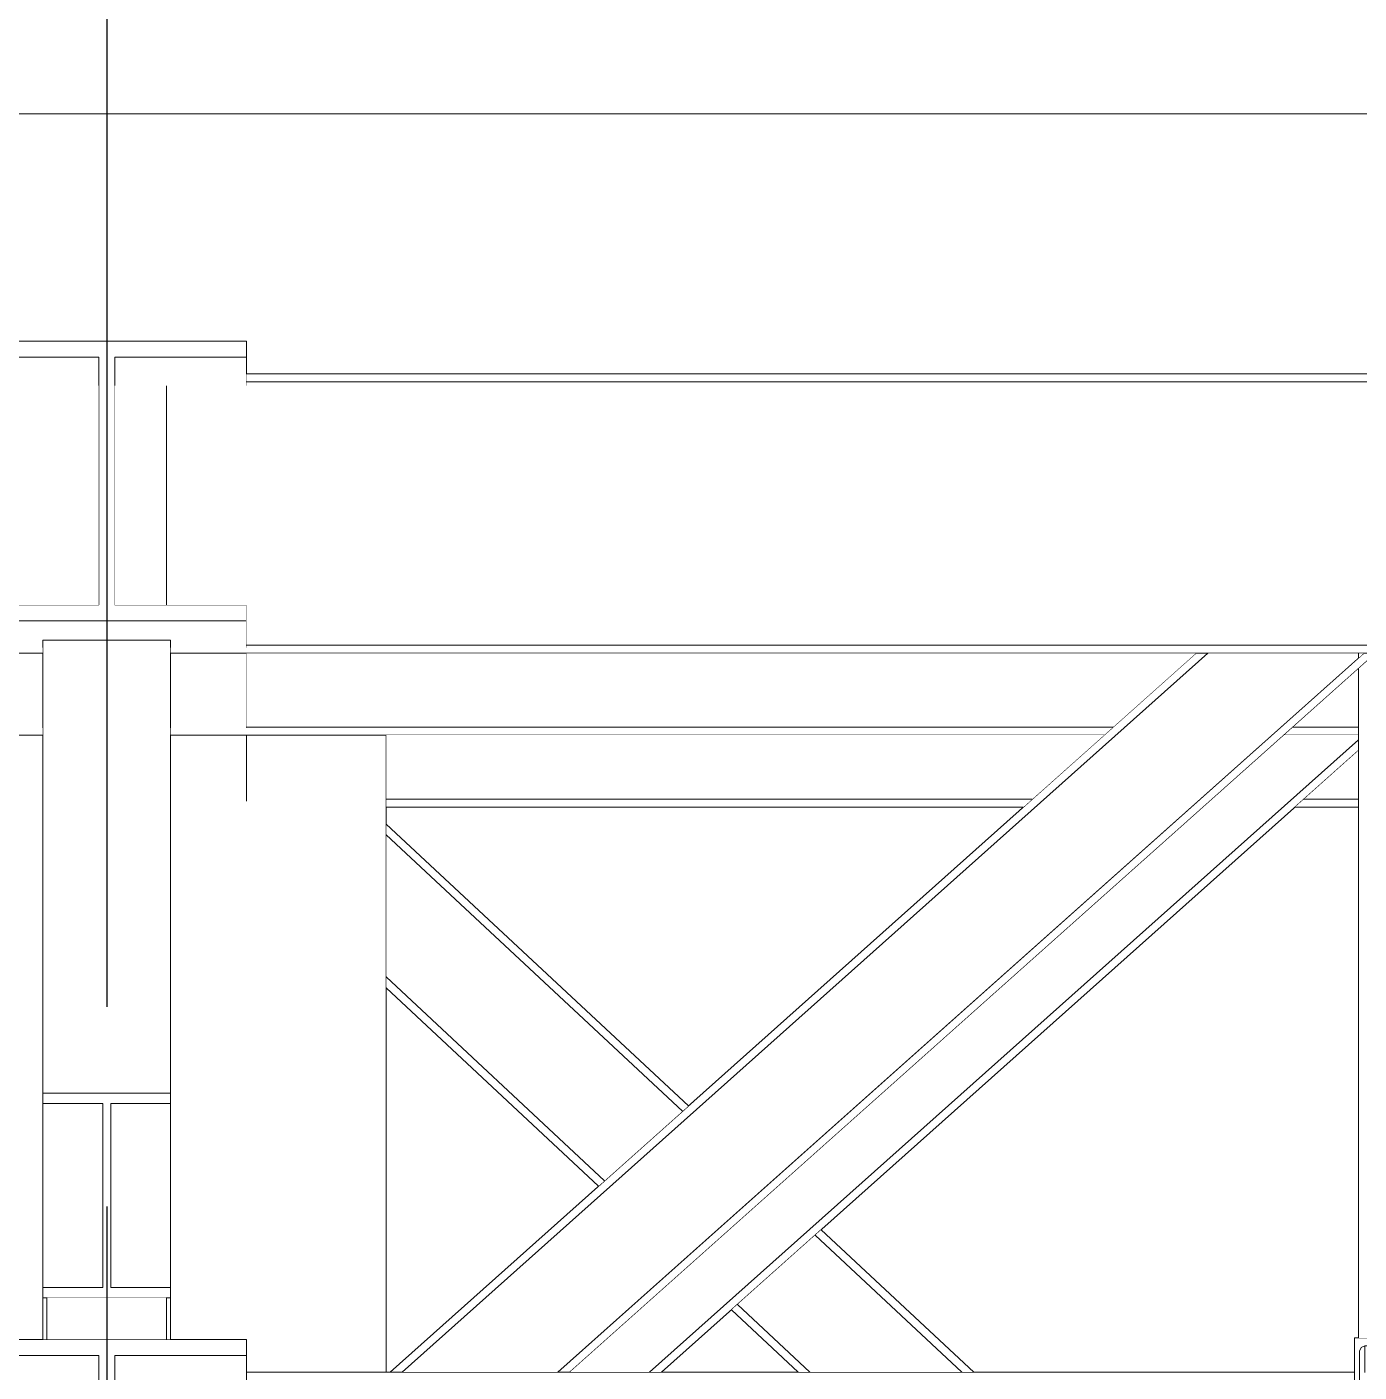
# Model space of a CAD drawing. Extents: x -3080 to 28500, y -1326 to 31609.
# Drawn here: x 20990 to 21156.8, y 28435.1 to 28603.5 of the extents above; entities that cross this region are included whole.
import ezdxf
from ezdxf.xclip import XClip

# ---------------------------------------------------------------- set-up
doc = ezdxf.new("R2010")
doc.units = 0
doc.header["$LTSCALE"] = 100
doc.header["$XCLIPFRAME"] = 2
doc.linetypes.add('188K-SM-07-F10-MECH-CR PIPE-Y2257103$0$X-S-FAB_SL ALL$0$COL-CEN-LIN', pattern=[3.25, 2.5, -0.25, 0.25, -0.25])
doc.linetypes.add('188K-SM-07-F10-MECH-CR PIPE-Y2257103$0$X-S-FAB_SL ALL$0$Wipeout_Contour', pattern=[1, 0, -1])
for name, color, linetype in [('0-xref', 8, 'Continuous'), ('188K-SM-07-F10-MECH-CR PIPE-Y2257103$0$X-S-FAB_SL ALL$0$A-ROOF', 7, 'Continuous'), ('188K-SM-07-F10-MECH-CR PIPE-Y2257103$0$X-S-FAB_SL ALL$0$ASP_1', 1, 'Continuous'), ('188K-SM-07-F10-MECH-CR PIPE-Y2257103$0$X-S-FAB_SL ALL$0$CCL', 15, '188K-SM-07-F10-MECH-CR PIPE-Y2257103$0$X-S-FAB_SL ALL$0$COL-CEN-LIN'), ('188K-SM-07-F10-MECH-CR PIPE-Y2257103$0$X-S-FAB_SL ALL$0$Hattch', 7, 'Continuous'), ('188K-SM-07-F10-MECH-CR PIPE-Y2257103$0$X-S-FAB_SL ALL$0$S-COL', 7, 'Continuous'), ('188K-SM-07-F10-MECH-CR PIPE-Y2257103$0$X-S-FAB_SL ALL$0$S-TRUSS', 7, 'Continuous')]:
    doc.layers.add(name, color=color, linetype=linetype)

# ---------------------------------------------------------------- blocks, each defined once
blk = doc.blocks.new('188K-SM-07-F10-MECH-CR PIPE-Y2257103$0$X-S-FAB_SL ALL$0$剖面元素_223_3', base_point=(23061.26, -8263.06))
at = {"color": 254, "linetype": '188K-SM-07-F10-MECH-CR PIPE-Y2257103$0$X-S-FAB_SL ALL$0$Wipeout_Contour', "lineweight": 0, "ltscale": 400186.603048}
blk.add_wipeout([(44026.26, -6079.02), (44026.26, -6145.83), (44040.79, -6158.78), (44043.76, -6158.78), (44043.76, -6154.69), (44053.26, -6154.69), (44053.26, -6087.3), (44043.76, -6087.3), (44043.76, -6079.02)], dxfattribs=at).dxf.layer = '188K-SM-07-F10-MECH-CR PIPE-Y2257103$0$X-S-FAB_SL ALL$0$Hattch'
at = {"color": 254, "linetype": '188K-SM-07-F10-MECH-CR PIPE-Y2257103$0$X-S-FAB_SL ALL$0$Wipeout_Contour', "lineweight": 0, "ltscale": 356029.26043}
blk.add_wipeout([(44069.26, -6087.3), (44069.26, -6154.69), (44078.76, -6154.69), (44078.76, -6158.78), (44096.26, -6158.78), (44096.26, -6079.02), (44078.76, -6079.02), (44078.76, -6087.3)], dxfattribs=at).dxf.layer = '188K-SM-07-F10-MECH-CR PIPE-Y2257103$0$X-S-FAB_SL ALL$0$Hattch'
at = {"layer": '188K-SM-07-F10-MECH-CR PIPE-Y2257103$0$X-S-FAB_SL ALL$0$S-COL', "color": 8, "lineweight": 0}
blk.add_line((44096.26, -6158.78), (44096.26, -6079.02), dxfattribs=at)
blk = doc.blocks.new('188K-SM-07-F10-MECH-CR PIPE-Y2257103$0$X-S-FAB_SL ALL$0$剖面元素_439_3', base_point=(23061.26, -8263.06))
at = {"color": 254, "linetype": '188K-SM-07-F10-MECH-CR PIPE-Y2257103$0$X-S-FAB_SL ALL$0$Wipeout_Contour', "lineweight": 0, "ltscale": 3803858.743980569}
blk.add_wipeout([(38233.76, -6001.22), (38233.76, -6029.83), (38595.06, -6029.83), (38595.06, -6029.64), (38607.46, -6029.64), (38607.46, -6029.83), (39003.81, -6029.83), (39003.81, -6029.71), (39038.81, -6029.71), (39038.81, -6029.83), (39435.06, -6029.83), (39435.06, -6029.64), (39447.46, -6029.64), (39447.46, -6029.83), (39843.76, -6029.83), (39843.76, -6029.71), (39878.76, -6029.71), (39878.76, -6029.83), (40275.06, -6029.83), (40275.06, -6029.64), (40287.46, -6029.64), (40287.46, -6029.83), (40683.76, -6029.83), (40683.76, -6029.71), (40718.76, -6029.71), (40718.76, -6029.83), (41115.06, -6029.83), (41115.06, -6029.64), (41127.46, -6029.64), (41127.46, -6029.83), (41523.76, -6029.83), (41523.76, -6029.71), (41558.76, -6029.71), (41558.76, -6029.83), (41955.06, -6029.83), (41955.06, -6029.64), (41967.46, -6029.64), (41967.46, -6029.83), (42363.76, -6029.83), (42363.76, -6029.71), (42398.76, -6029.71), (42398.76, -6029.83), (42795.06, -6029.83), (42795.06, -6029.64), (42807.46, -6029.64), (42807.46, -6029.83), (43203.76, -6029.83), (43203.76, -6029.71), (43238.76, -6029.71), (43238.76, -6029.83), (43635.06, -6029.83), (43635.06, -6029.64), (43647.46, -6029.64), (43647.46, -6029.83), (44043.76, -6029.83), (44043.76, -6029.71), (44078.76, -6029.71), (44078.76, -6029.83), (44475.06, -6029.83), (44475.06, -6029.64), (44487.46, -6029.64), (44487.46, -6029.83), (44883.76, -6029.83), (44883.76, -6029.71), (44918.76, -6029.71), (44918.76, -6029.83), (45315.06, -6029.83), (45315.06, -6029.64), (45327.46, -6029.64), (45327.46, -6029.83), (45723.76, -6029.83), (45723.76, -6029.71), (45758.76, -6029.71), (45758.76, -6029.83), (46155.06, -6029.83), (46155.06, -6029.64), (46167.46, -6029.64), (46167.46, -6029.83), (46563.76, -6029.83), (46563.76, -6029.71), (46598.76, -6029.71), (46598.76, -6029.83), (46995.06, -6029.83), (46995.06, -6029.64), (47007.46, -6029.64), (47007.46, -6029.83), (47376.26, -6029.83), (47376.26, -6001.22)], dxfattribs=at).dxf.layer = '188K-SM-07-F10-MECH-CR PIPE-Y2257103$0$X-S-FAB_SL ALL$0$Hattch'
at = {"layer": '188K-SM-07-F10-MECH-CR PIPE-Y2257103$0$X-S-FAB_SL ALL$0$A-ROOF', "color": 6, "lineweight": 0}
blk.add_line((47418.76, -6001.22), (38233.76, -6001.22), dxfattribs=at)
blk = doc.blocks.new('188K-SM-07-F10-MECH-CR PIPE-Y2257103$0$X-S-FAB_SL ALL$0$剖面元素_675_3', base_point=(23061.26, -8263.06))
at = {"layer": '188K-SM-07-F10-MECH-CR PIPE-Y2257103$0$X-S-FAB_SL ALL$0$S-TRUSS', "color": 3, "lineweight": 0}
for p, q in [((44078.76, -6029.71), (44043.76, -6029.71)), ((44060.26, -6062.73), (44043.76, -6062.73)), ((44078.76, -6062.73), (44062.26, -6062.73)), ((44078.76, -6154.69), (44043.76, -6154.69))]:
    blk.add_line(p, q, dxfattribs=at)
at = {"color": 254, "linetype": '188K-SM-07-F10-MECH-CR PIPE-Y2257103$0$X-S-FAB_SL ALL$0$Wipeout_Contour', "lineweight": 0, "ltscale": 177853.108104}
blk.add_wipeout([(44043.76, -6035.28), (44060.26, -6035.28), (44060.26, -6031.71), (44043.76, -6031.71)], dxfattribs=at).dxf.layer = '188K-SM-07-F10-MECH-CR PIPE-Y2257103$0$X-S-FAB_SL ALL$0$Hattch'
at = {"color": 254, "linetype": '188K-SM-07-F10-MECH-CR PIPE-Y2257103$0$X-S-FAB_SL ALL$0$Wipeout_Contour', "lineweight": 0, "ltscale": 177926.423934}
blk.add_wipeout([(44062.26, -6031.71), (44062.26, -6035.28), (44078.76, -6035.28), (44078.76, -6031.71)], dxfattribs=at).dxf.layer = '188K-SM-07-F10-MECH-CR PIPE-Y2257103$0$X-S-FAB_SL ALL$0$Hattch'
at = {"color": 254, "linetype": '188K-SM-07-F10-MECH-CR PIPE-Y2257103$0$X-S-FAB_SL ALL$0$Wipeout_Contour', "lineweight": 0, "ltscale": 177861.003399}
blk.add_wipeout([(44043.76, -6068.78), (44043.76, -6078.15), (44053.26, -6078.15), (44053.26, -6068.78)], dxfattribs=at).dxf.layer = '188K-SM-07-F10-MECH-CR PIPE-Y2257103$0$X-S-FAB_SL ALL$0$Hattch'
at = {"color": 254, "linetype": '188K-SM-07-F10-MECH-CR PIPE-Y2257103$0$X-S-FAB_SL ALL$0$Wipeout_Contour', "lineweight": 0, "ltscale": 177866.305206}
blk.add_wipeout([(44043.76, -6087.3), (44053.26, -6087.3), (44053.26, -6079.02), (44043.76, -6079.02)], dxfattribs=at).dxf.layer = '188K-SM-07-F10-MECH-CR PIPE-Y2257103$0$X-S-FAB_SL ALL$0$Hattch'
at = {"color": 254, "linetype": '188K-SM-07-F10-MECH-CR PIPE-Y2257103$0$X-S-FAB_SL ALL$0$Wipeout_Contour', "lineweight": 0, "ltscale": 177967.346768}
blk.add_wipeout([(44069.26, -6079.02), (44069.26, -6087.3), (44078.76, -6087.3), (44078.76, -6079.02)], dxfattribs=at).dxf.layer = '188K-SM-07-F10-MECH-CR PIPE-Y2257103$0$X-S-FAB_SL ALL$0$Hattch'
at = {"color": 254, "linetype": '188K-SM-07-F10-MECH-CR PIPE-Y2257103$0$X-S-FAB_SL ALL$0$Wipeout_Contour', "lineweight": 0, "ltscale": 177921.634583}
blk.add_wipeout([(44060.26, -6156.69), (44043.76, -6156.69), (44043.76, -6160.26), (44060.26, -6160.26)], dxfattribs=at).dxf.layer = '188K-SM-07-F10-MECH-CR PIPE-Y2257103$0$X-S-FAB_SL ALL$0$Hattch'
at = {"color": 254, "linetype": '188K-SM-07-F10-MECH-CR PIPE-Y2257103$0$X-S-FAB_SL ALL$0$Wipeout_Contour', "lineweight": 0, "ltscale": 177994.922189}
blk.add_wipeout([(44062.26, -6156.69), (44062.26, -6160.26), (44078.76, -6160.26), (44078.76, -6156.69)], dxfattribs=at).dxf.layer = '188K-SM-07-F10-MECH-CR PIPE-Y2257103$0$X-S-FAB_SL ALL$0$Hattch'
at = {"layer": '188K-SM-07-F10-MECH-CR PIPE-Y2257103$0$X-S-FAB_SL ALL$0$S-TRUSS', "color": 3, "lineweight": 0}
for p, q in [((44078.76, -6029.71), (44078.76, -6031.71)), ((44060.26, -6031.71), (44043.76, -6031.71)), ((44060.26, -6031.71), (44060.26, -6062.73)), ((44062.26, -6031.71), (44062.26, -6062.73)), ((44078.76, -6031.71), (44062.26, -6031.71)), ((44078.76, -6154.69), (44078.76, -6156.69)), ((44060.26, -6156.69), (44043.76, -6156.69)), ((44060.26, -6156.69), (44060.26, -6187.71)), ((44062.26, -6156.69), (44062.26, -6187.71)), ((44078.76, -6156.69), (44062.26, -6156.69))]:
    blk.add_line(p, q, dxfattribs=at)
at = {"layer": '188K-SM-07-F10-MECH-CR PIPE-Y2257103$0$X-S-FAB_SL ALL$0$S-TRUSS', "color": 8, "lineweight": 0}
for p, q in [((44078.76, -6031.71), (44078.76, -6035.28)), ((44078.76, -6079.02), (44078.76, -6087.3)), ((44078.76, -6156.69), (44078.76, -6160.26))]:
    blk.add_line(p, q, dxfattribs=at)
at = {"color": 254, "linetype": '188K-SM-07-F10-MECH-CR PIPE-Y2257103$0$X-S-FAB_SL ALL$0$Wipeout_Contour', "lineweight": 0, "ltscale": 355816.1826}
blk.add_wipeout([(44043.76, -6064.73), (44043.76, -6068.07), (44053.26, -6068.07), (44053.26, -6067.12), (44069.26, -6067.12), (44069.26, -6068.07), (44078.76, -6068.07), (44078.76, -6064.73)], dxfattribs=at).dxf.layer = '188K-SM-07-F10-MECH-CR PIPE-Y2257103$0$X-S-FAB_SL ALL$0$Hattch'
at = {"layer": '188K-SM-07-F10-MECH-CR PIPE-Y2257103$0$X-S-FAB_SL ALL$0$S-TRUSS', "color": 3, "lineweight": 0}
for p, q in [((44078.76, -6062.73), (44078.76, -6064.73)), ((44078.76, -6064.73), (44043.76, -6064.73))]:
    blk.add_line(p, q, dxfattribs=at)
at = {"color": 254, "linetype": '188K-SM-07-F10-MECH-CR PIPE-Y2257103$0$X-S-FAB_SL ALL$0$Wipeout_Contour', "lineweight": 0, "ltscale": 177962.047981}
blk.add_wipeout([(44078.76, -6068.78), (44069.26, -6068.78), (44069.26, -6078.15), (44078.76, -6078.15)], dxfattribs=at).dxf.layer = '188K-SM-07-F10-MECH-CR PIPE-Y2257103$0$X-S-FAB_SL ALL$0$Hattch'
at = {"layer": '188K-SM-07-F10-MECH-CR PIPE-Y2257103$0$X-S-FAB_SL ALL$0$S-TRUSS', "color": 8, "lineweight": 0}
for p, q in [((44078.76, -6064.73), (44078.76, -6068.07)), ((44078.76, -6068.78), (44078.76, -6078.15))]:
    blk.add_line(p, q, dxfattribs=at)
blk = doc.blocks.new('188K-SM-07-F10-MECH-CR PIPE-Y2257103$0$X-S-FAB_SL ALL$0$剖面元素_676_3', base_point=(23061.26, -8263.06))
at = {"color": 254, "linetype": '188K-SM-07-F10-MECH-CR PIPE-Y2257103$0$X-S-FAB_SL ALL$0$Wipeout_Contour', "lineweight": 0, "ltscale": 177917.990226}
blk.add_wipeout([(44053.26, -6067.12), (44053.26, -6103.41), (44069.26, -6103.41), (44069.26, -6067.12)], dxfattribs=at).dxf.layer = '188K-SM-07-F10-MECH-CR PIPE-Y2257103$0$X-S-FAB_SL ALL$0$Hattch'
at = {"color": 254, "linetype": '188K-SM-07-F10-MECH-CR PIPE-Y2257103$0$X-S-FAB_SL ALL$0$Wipeout_Contour', "lineweight": 0, "ltscale": 177929.388737}
blk.add_wipeout([(44053.26, -6148.18), (44060.76, -6148.18), (44060.76, -6125.14), (44053.26, -6125.14)], dxfattribs=at).dxf.layer = '188K-SM-07-F10-MECH-CR PIPE-Y2257103$0$X-S-FAB_SL ALL$0$Hattch'
at = {"color": 254, "linetype": '188K-SM-07-F10-MECH-CR PIPE-Y2257103$0$X-S-FAB_SL ALL$0$Wipeout_Contour', "lineweight": 0, "ltscale": 177963.063696}
blk.add_wipeout([(44061.76, -6125.14), (44061.76, -6148.18), (44069.26, -6148.18), (44069.26, -6125.14)], dxfattribs=at).dxf.layer = '188K-SM-07-F10-MECH-CR PIPE-Y2257103$0$X-S-FAB_SL ALL$0$Hattch'
at = {"color": 254, "linetype": '188K-SM-07-F10-MECH-CR PIPE-Y2257103$0$X-S-FAB_SL ALL$0$Wipeout_Contour', "lineweight": 0, "ltscale": 177924.033937}
blk.add_wipeout([(44053.26, -6154.69), (44053.76, -6154.69), (44053.76, -6149.46), (44053.26, -6149.46)], dxfattribs=at).dxf.layer = '188K-SM-07-F10-MECH-CR PIPE-Y2257103$0$X-S-FAB_SL ALL$0$Hattch'
at = {"color": 254, "linetype": '188K-SM-07-F10-MECH-CR PIPE-Y2257103$0$X-S-FAB_SL ALL$0$Wipeout_Contour', "lineweight": 0, "ltscale": 177985.43828}
blk.add_wipeout([(44068.76, -6154.69), (44069.26, -6154.69), (44069.26, -6149.46), (44068.76, -6149.46)], dxfattribs=at).dxf.layer = '188K-SM-07-F10-MECH-CR PIPE-Y2257103$0$X-S-FAB_SL ALL$0$Hattch'
at = {"layer": '188K-SM-07-F10-MECH-CR PIPE-Y2257103$0$X-S-FAB_SL ALL$0$S-TRUSS', "color": 8, "lineweight": 0}
for p, q in [((44069.26, -6067.12), (44053.26, -6067.12)), ((44053.26, -6148.18), (44053.26, -6125.14)), ((44069.26, -6148.18), (44069.26, -6125.14)), ((44053.26, -6149.46), (44053.26, -6154.69)), ((44069.26, -6149.46), (44069.26, -6154.69))]:
    blk.add_line(p, q, dxfattribs=at)
at = {"layer": '188K-SM-07-F10-MECH-CR PIPE-Y2257103$0$X-S-FAB_SL ALL$0$S-TRUSS', "color": 3, "lineweight": 0}
for p, q in [((44060.76, -6125.14), (44053.26, -6125.14)), ((44060.76, -6125.14), (44060.76, -6148.18)), ((44061.76, -6125.14), (44061.76, -6148.18)), ((44069.26, -6125.14), (44061.76, -6125.14)), ((44053.26, -6148.18), (44053.26, -6149.46)), ((44060.76, -6148.18), (44053.26, -6148.18)), ((44069.26, -6148.18), (44061.76, -6148.18)), ((44069.26, -6148.18), (44069.26, -6149.46)), ((44069.26, -6149.46), (44053.26, -6149.46))]:
    blk.add_line(p, q, dxfattribs=at)
at = {"color": 254, "linetype": '188K-SM-07-F10-MECH-CR PIPE-Y2257103$0$X-S-FAB_SL ALL$0$Wipeout_Contour', "lineweight": 0, "ltscale": 177933.542653}
blk.add_wipeout([(44053.26, -6103.41), (44053.26, -6123.86), (44069.26, -6123.86), (44069.26, -6103.41)], dxfattribs=at).dxf.layer = '188K-SM-07-F10-MECH-CR PIPE-Y2257103$0$X-S-FAB_SL ALL$0$Hattch'
at = {"layer": '188K-SM-07-F10-MECH-CR PIPE-Y2257103$0$X-S-FAB_SL ALL$0$S-TRUSS', "color": 8, "lineweight": 0}
for p, q in [((44053.26, -6103.41), (44053.26, -6067.12)), ((44069.26, -6103.41), (44069.26, -6067.12)), ((44053.26, -6123.86), (44053.26, -6103.41)), ((44069.26, -6123.86), (44069.26, -6103.41))]:
    blk.add_line(p, q, dxfattribs=at)
at = {"layer": '188K-SM-07-F10-MECH-CR PIPE-Y2257103$0$X-S-FAB_SL ALL$0$S-TRUSS', "color": 3, "lineweight": 0}
for p, q in [((44053.26, -6123.86), (44053.26, -6125.14)), ((44069.26, -6123.86), (44053.26, -6123.86)), ((44069.26, -6123.86), (44069.26, -6125.14))]:
    blk.add_line(p, q, dxfattribs=at)
blk = doc.blocks.new('188K-SM-07-F10-MECH-CR PIPE-Y2257103$0$X-S-FAB_SL ALL$0$剖面元素_769_3', base_point=(23061.26, -8263.06))
at = {"color": 254, "linetype": '188K-SM-07-F10-MECH-CR PIPE-Y2257103$0$X-S-FAB_SL ALL$0$Wipeout_Contour', "lineweight": 0, "ltscale": 1057421.872265182}
blk.add_wipeout([(43228.76, -6035.28), (43228.76, -6062.73), (43238.76, -6062.73), (43238.76, -6067.78), (44043.76, -6067.78), (44043.76, -6062.73), (44060.26, -6062.73), (44060.26, -6035.28), (44043.76, -6035.28), (44043.76, -6034.78), (43641.51, -6034.78), (43641.51, -6053.35), (43641.6, -6053.56), (43641.81, -6053.65), (43647.46, -6053.65), (43647.46, -6058.04), (43635.06, -6058.04), (43635.06, -6053.65), (43640.71, -6053.65), (43640.93, -6053.56), (43641.01, -6053.35), (43641.01, -6034.78), (43238.76, -6034.78), (43238.76, -6035.28)], dxfattribs=at).dxf.layer = '188K-SM-07-F10-MECH-CR PIPE-Y2257103$0$X-S-FAB_SL ALL$0$Hattch'
at = {"color": 254, "linetype": '188K-SM-07-F10-MECH-CR PIPE-Y2257103$0$X-S-FAB_SL ALL$0$Wipeout_Contour', "lineweight": 0, "ltscale": 177915.042972}
blk.add_wipeout([(44062.26, -6035.28), (44062.26, -6062.73), (44068.76, -6062.73), (44068.76, -6035.28)], dxfattribs=at).dxf.layer = '188K-SM-07-F10-MECH-CR PIPE-Y2257103$0$X-S-FAB_SL ALL$0$Hattch'
at = {"color": 254, "linetype": '188K-SM-07-F10-MECH-CR PIPE-Y2257103$0$X-S-FAB_SL ALL$0$Wipeout_Contour', "lineweight": 0, "ltscale": 352489.160296}
blk.add_wipeout([(43229.26, -6068.78), (44053.26, -6068.78), (44053.26, -6068.07), (44043.76, -6068.07), (44043.76, -6067.78), (43238.76, -6067.78), (43238.76, -6068.07), (43229.26, -6068.07)], dxfattribs=at).dxf.layer = '188K-SM-07-F10-MECH-CR PIPE-Y2257103$0$X-S-FAB_SL ALL$0$Hattch'
at = {"layer": '188K-SM-07-F10-MECH-CR PIPE-Y2257103$0$X-S-FAB_SL ALL$0$S-TRUSS', "color": 8, "lineweight": 0}
blk.add_line((44053.26, -6068.78), (43939.88, -6068.78), dxfattribs=at)
blk = doc.blocks.new('188K-SM-07-F10-MECH-CR PIPE-Y2257103$0$X-S-FAB_SL ALL$0$剖面元素_772_3', base_point=(23061.26, -8263.06))
at = {"color": 254, "linetype": '188K-SM-07-F10-MECH-CR PIPE-Y2257103$0$X-S-FAB_SL ALL$0$Wipeout_Contour', "lineweight": 0, "ltscale": 266601.031548}
blk.add_wipeout([(43950.24, -6078.02), (43951.36, -6079.02), (44053.26, -6079.02), (44053.26, -6078.15), (44043.76, -6078.15), (44043.76, -6078.02)], dxfattribs=at).dxf.layer = '188K-SM-07-F10-MECH-CR PIPE-Y2257103$0$X-S-FAB_SL ALL$0$Hattch'
at = {"layer": '188K-SM-07-F10-MECH-CR PIPE-Y2257103$0$X-S-FAB_SL ALL$0$S-TRUSS', "color": 8, "lineweight": 0}
blk.add_line((44053.26, -6079.02), (43951.36, -6079.02), dxfattribs=at)
blk = doc.blocks.new('188K-SM-07-F10-MECH-CR PIPE-Y2257103$0$X-S-FAB_SL ALL$0$剖面元素_775_3', base_point=(23061.26, -8263.06))
at = {"layer": '188K-SM-07-F10-MECH-CR PIPE-Y2257103$0$X-S-FAB_SL ALL$0$S-TRUSS', "color": 8, "lineweight": 0}
for p, q in [((44078.76, -6158.78), (44096.74, -6158.78)), ((44098.24, -6158.78), (44117.77, -6158.78)), ((44119.27, -6158.78), (44217.51, -6158.78))]:
    blk.add_line(p, q, dxfattribs=at)
at = {"color": 254, "linetype": '188K-SM-07-F10-MECH-CR PIPE-Y2257103$0$X-S-FAB_SL ALL$0$Wipeout_Contour', "lineweight": 0, "ltscale": 358295.938367}
blk.add_wipeout([(44078.76, -6034.78), (44481.01, -6034.78), (44481.01, -6034.09), (44480.93, -6033.88), (44480.71, -6033.79), (44475.06, -6033.79), (44475.06, -6033.78), (44078.76, -6033.78)], dxfattribs=at).dxf.layer = '188K-SM-07-F10-MECH-CR PIPE-Y2257103$0$X-S-FAB_SL ALL$0$Hattch'
at = {"layer": '188K-SM-07-F10-MECH-CR PIPE-Y2257103$0$X-S-FAB_SL ALL$0$S-TRUSS', "color": 8, "lineweight": 0}
blk.add_line((44475.06, -6033.78), (44078.76, -6033.78), dxfattribs=at)
at = {"color": 254, "linetype": '188K-SM-07-F10-MECH-CR PIPE-Y2257103$0$X-S-FAB_SL ALL$0$Wipeout_Contour', "lineweight": 0, "ltscale": 1077394.409600758}
blk.add_wipeout([(44068.76, -6062.73), (44078.76, -6062.73), (44078.76, -6067.78), (44883.76, -6067.78), (44883.76, -6062.73), (44900.26, -6062.73), (44900.26, -6035.28), (44883.76, -6035.28), (44883.76, -6034.78), (44481.51, -6034.78), (44481.51, -6053.35), (44481.6, -6053.56), (44481.81, -6053.65), (44487.46, -6053.65), (44487.46, -6058.04), (44475.06, -6058.04), (44475.06, -6053.65), (44480.71, -6053.65), (44480.93, -6053.56), (44481.01, -6053.35), (44481.01, -6034.78), (44078.76, -6034.78), (44078.76, -6035.28), (44068.76, -6035.28)], dxfattribs=at).dxf.layer = '188K-SM-07-F10-MECH-CR PIPE-Y2257103$0$X-S-FAB_SL ALL$0$Hattch'
at = {"layer": '188K-SM-07-F10-MECH-CR PIPE-Y2257103$0$X-S-FAB_SL ALL$0$S-TRUSS', "color": 8, "lineweight": 0}
for p, q in [((44068.76, -6035.28), (44068.76, -6062.73)), ((44481.01, -6034.78), (44078.76, -6034.78))]:
    blk.add_line(p, q, dxfattribs=at)
at = {"color": 254, "linetype": '188K-SM-07-F10-MECH-CR PIPE-Y2257103$0$X-S-FAB_SL ALL$0$Wipeout_Contour', "lineweight": 0, "ltscale": 359146.304155}
blk.add_wipeout([(44069.26, -6068.07), (44069.26, -6068.78), (44893.26, -6068.78), (44893.26, -6068.07), (44883.76, -6068.07), (44883.76, -6067.78), (44078.76, -6067.78), (44078.76, -6068.07)], dxfattribs=at).dxf.layer = '188K-SM-07-F10-MECH-CR PIPE-Y2257103$0$X-S-FAB_SL ALL$0$Hattch'
at = {"layer": '188K-SM-07-F10-MECH-CR PIPE-Y2257103$0$X-S-FAB_SL ALL$0$S-TRUSS', "color": 8, "lineweight": 0}
for p, q in [((44883.76, -6067.78), (44078.76, -6067.78)), ((44197.65, -6068.78), (44069.26, -6068.78)), ((44218.68, -6068.78), (44199.15, -6068.78))]:
    blk.add_line(p, q, dxfattribs=at)
blk = doc.blocks.new('188K-SM-07-F10-MECH-CR PIPE-Y2257103$0$X-S-FAB_SL ALL$0$剖面元素_777_3', base_point=(23061.26, -8263.06))
at = {"color": 254, "linetype": '188K-SM-07-F10-MECH-CR PIPE-Y2257103$0$X-S-FAB_SL ALL$0$Wipeout_Contour', "lineweight": 0, "ltscale": 178277.180614}
blk.add_wipeout([(44096.74, -6158.78), (44098.24, -6158.78), (44199.15, -6068.78), (44197.65, -6068.78)], dxfattribs=at).dxf.layer = '188K-SM-07-F10-MECH-CR PIPE-Y2257103$0$X-S-FAB_SL ALL$0$Hattch'
at = {"color": 254, "linetype": '188K-SM-07-F10-MECH-CR PIPE-Y2257103$0$X-S-FAB_SL ALL$0$Wipeout_Contour', "lineweight": 0, "ltscale": 178360.519218}
blk.add_wipeout([(44117.77, -6158.78), (44119.27, -6158.78), (44220.19, -6068.78), (44218.68, -6068.78)], dxfattribs=at).dxf.layer = '188K-SM-07-F10-MECH-CR PIPE-Y2257103$0$X-S-FAB_SL ALL$0$Hattch'
at = {"color": 254, "linetype": '188K-SM-07-F10-MECH-CR PIPE-Y2257103$0$X-S-FAB_SL ALL$0$Wipeout_Contour', "lineweight": 0, "ltscale": 222950.230882}
blk.add_wipeout([(44098.24, -6158.78), (44117.77, -6158.78), (44218.01, -6069.38), (44218.01, -6068.78), (44199.15, -6068.78)], dxfattribs=at).dxf.layer = '188K-SM-07-F10-MECH-CR PIPE-Y2257103$0$X-S-FAB_SL ALL$0$Hattch'
at = {"layer": '188K-SM-07-F10-MECH-CR PIPE-Y2257103$0$X-S-FAB_SL ALL$0$S-TRUSS', "color": 8, "lineweight": 0}
for p, q in [((44096.74, -6158.78), (44197.65, -6068.78)), ((44098.24, -6158.78), (44199.15, -6068.78)), ((44117.77, -6158.78), (44218.68, -6068.78)), ((44119.27, -6158.78), (44220.19, -6068.78)), ((44197.65, -6068.78), (44199.15, -6068.78)), ((44218.68, -6068.78), (44220.19, -6068.78)), ((44096.74, -6158.78), (44098.24, -6158.78)), ((44117.77, -6158.78), (44119.27, -6158.78))]:
    blk.add_line(p, q, dxfattribs=at)
blk = doc.blocks.new('188K-SM-07-F10-MECH-CR PIPE-Y2257103$0$X-S-FAB_SL ALL$0$剖面元素_778_3', base_point=(23061.26, -8263.06))
at = {"color": 254, "linetype": '188K-SM-07-F10-MECH-CR PIPE-Y2257103$0$X-S-FAB_SL ALL$0$Wipeout_Contour', "lineweight": 0, "ltscale": 178206.213097}
blk.add_wipeout([(44078.76, -6078.02), (44187.29, -6078.02), (44197.65, -6068.78), (44078.76, -6068.78)], dxfattribs=at).dxf.layer = '188K-SM-07-F10-MECH-CR PIPE-Y2257103$0$X-S-FAB_SL ALL$0$Hattch'
at = {"color": 254, "linetype": '188K-SM-07-F10-MECH-CR PIPE-Y2257103$0$X-S-FAB_SL ALL$0$Wipeout_Contour', "lineweight": 0, "ltscale": 133891.833162}
blk.add_wipeout([(44218.01, -6070.72), (44209.83, -6078.02), (44218.01, -6078.02)], dxfattribs=at).dxf.layer = '188K-SM-07-F10-MECH-CR PIPE-Y2257103$0$X-S-FAB_SL ALL$0$Hattch'
at = {"color": 254, "linetype": '188K-SM-07-F10-MECH-CR PIPE-Y2257103$0$X-S-FAB_SL ALL$0$Wipeout_Contour', "lineweight": 0, "ltscale": 267171.17508}
blk.add_wipeout([(44069.26, -6079.02), (44186.17, -6079.02), (44187.29, -6078.02), (44078.76, -6078.02), (44078.76, -6078.15), (44069.26, -6078.15)], dxfattribs=at).dxf.layer = '188K-SM-07-F10-MECH-CR PIPE-Y2257103$0$X-S-FAB_SL ALL$0$Hattch'
at = {"color": 254, "linetype": '188K-SM-07-F10-MECH-CR PIPE-Y2257103$0$X-S-FAB_SL ALL$0$Wipeout_Contour', "lineweight": 0, "ltscale": 178517.974139}
blk.add_wipeout([(44209.83, -6078.02), (44208.71, -6079.02), (44218.01, -6079.02), (44218.01, -6078.02)], dxfattribs=at).dxf.layer = '188K-SM-07-F10-MECH-CR PIPE-Y2257103$0$X-S-FAB_SL ALL$0$Hattch'
at = {"layer": '188K-SM-07-F10-MECH-CR PIPE-Y2257103$0$X-S-FAB_SL ALL$0$S-TRUSS', "color": 8, "lineweight": 0}
for p, q in [((44187.29, -6078.02), (44078.76, -6078.02)), ((44218.01, -6078.02), (44209.83, -6078.02)), ((44186.17, -6079.02), (44069.26, -6079.02)), ((44218.01, -6079.02), (44208.71, -6079.02))]:
    blk.add_line(p, q, dxfattribs=at)
blk = doc.blocks.new('188K-SM-07-F10-MECH-CR PIPE-Y2257103$0$X-S-FAB_SL ALL$0$剖面元素_780_3', base_point=(23061.26, -8263.06))
at = {"color": 254, "linetype": '188K-SM-07-F10-MECH-CR PIPE-Y2257103$0$X-S-FAB_SL ALL$0$Wipeout_Contour', "lineweight": 0, "ltscale": 178383.561338}
blk.add_wipeout([(44218.01, -6079.62), (44129.25, -6158.78), (44130.75, -6158.78), (44218.01, -6080.96)], dxfattribs=at).dxf.layer = '188K-SM-07-F10-MECH-CR PIPE-Y2257103$0$X-S-FAB_SL ALL$0$Hattch'
at = {"color": 254, "linetype": '188K-SM-07-F10-MECH-CR PIPE-Y2257103$0$X-S-FAB_SL ALL$0$Wipeout_Contour', "lineweight": 0, "ltscale": 222996.075896}
blk.add_wipeout([(44119.27, -6158.78), (44129.25, -6158.78), (44218.01, -6079.62), (44218.01, -6079.02), (44208.71, -6079.02)], dxfattribs=at).dxf.layer = '188K-SM-07-F10-MECH-CR PIPE-Y2257103$0$X-S-FAB_SL ALL$0$Hattch'
at = {"layer": '188K-SM-07-F10-MECH-CR PIPE-Y2257103$0$X-S-FAB_SL ALL$0$S-TRUSS', "color": 8, "lineweight": 0}
for p, q in [((44129.25, -6158.78), (44218.01, -6079.62)), ((44130.75, -6158.78), (44218.01, -6080.96))]:
    blk.add_line(p, q, dxfattribs=at)
blk = doc.blocks.new('188K-SM-07-F10-MECH-CR PIPE-Y2257103$0$X-S-FAB_SL ALL$0$剖面元素_1492_3', base_point=(23061.26, -8263.06))
at = {"color": 254, "linetype": '188K-SM-07-F10-MECH-CR PIPE-Y2257103$0$X-S-FAB_SL ALL$0$Wipeout_Contour', "lineweight": 0, "ltscale": 178580.851891}
blk.add_wipeout([(44218.35, -6155.68), (44218.35, -6159.03), (44218.81, -6158.84), (44218.81, -6155.49)], dxfattribs=at).dxf.layer = '188K-SM-07-F10-MECH-CR PIPE-Y2257103$0$X-S-FAB_SL ALL$0$Hattch'
at = {"color": 254, "linetype": '188K-SM-07-F10-MECH-CR PIPE-Y2257103$0$X-S-FAB_SL ALL$0$Wipeout_Contour', "lineweight": 0, "ltscale": 178605.779452}
blk.add_wipeout([(44225.01, -6154.84), (44224.82, -6155.3), (44224.82, -6158.78), (44225.01, -6158.78)], dxfattribs=at).dxf.layer = '188K-SM-07-F10-MECH-CR PIPE-Y2257103$0$X-S-FAB_SL ALL$0$Hattch'
at = {"color": 254, "linetype": '188K-SM-07-F10-MECH-CR PIPE-Y2257103$0$X-S-FAB_SL ALL$0$Wipeout_Contour', "lineweight": 0, "ltscale": 178599.217096}
blk.add_wipeout([(44225.01, -6169.5), (44217.51, -6169.5), (44217.51, -6173.08), (44225.01, -6173.08)], dxfattribs=at).dxf.layer = '188K-SM-07-F10-MECH-CR PIPE-Y2257103$0$X-S-FAB_SL ALL$0$Hattch'
at = {"layer": '188K-SM-07-F10-MECH-CR PIPE-Y2257103$0$X-S-FAB_SL ALL$0$S-TRUSS', "color": 8, "lineweight": 0}
for p, q in [((44217.51, -6169.5), (44217.51, -6173.08)), ((44225.01, -6169.5), (44225.01, -6173.08))]:
    blk.add_line(p, q, dxfattribs=at)
at = {"layer": '188K-SM-07-F10-MECH-CR PIPE-Y2257103$0$X-S-FAB_SL ALL$0$S-TRUSS', "color": 2, "lineweight": 0}
blk.add_line((44225.01, -6169.5), (44217.51, -6169.5), dxfattribs=at)
at = {"layer": '188K-SM-07-F10-MECH-CR PIPE-Y2257103$0$X-S-FAB_SL ALL$0$S-TRUSS', "color": 2, "lineweight": 0, "flags": 128}
for points in [[(44218.35, -6168.31), (44218.81, -6168.5), (44224.36, -6168.5), (44224.82, -6168.69)], [(44224.82, -6168.69), (44225.01, -6169.15), (44225.01, -6169.5)]]:
    blk.add_lwpolyline(points, dxfattribs=at)
at = {"color": 254, "linetype": '188K-SM-07-F10-MECH-CR PIPE-Y2257103$0$X-S-FAB_SL ALL$0$Wipeout_Contour', "lineweight": 0, "ltscale": 178579.743712}
blk.add_wipeout([(44218.16, -6159.49), (44218.35, -6159.03), (44218.35, -6155.68), (44218.16, -6156.14)], dxfattribs=at).dxf.layer = '188K-SM-07-F10-MECH-CR PIPE-Y2257103$0$X-S-FAB_SL ALL$0$Hattch'
at = {"color": 254, "linetype": '188K-SM-07-F10-MECH-CR PIPE-Y2257103$0$X-S-FAB_SL ALL$0$Wipeout_Contour', "lineweight": 0, "ltscale": 223256.119558}
blk.add_wipeout([(44224.36, -6155.49), (44224.36, -6158.84), (44224.51, -6158.78), (44224.82, -6158.78), (44224.82, -6155.3)], dxfattribs=at).dxf.layer = '188K-SM-07-F10-MECH-CR PIPE-Y2257103$0$X-S-FAB_SL ALL$0$Hattch'
at = {"layer": '188K-SM-07-F10-MECH-CR PIPE-Y2257103$0$X-S-FAB_SL ALL$0$S-TRUSS', "color": 2, "lineweight": 0}
for p, q in [((44217.51, -6154.49), (44217.51, -6169.5)), ((44225.01, -6154.49), (44217.51, -6154.49))]:
    blk.add_line(p, q, dxfattribs=at)
at = {"color": 254, "linetype": '188K-SM-07-F10-MECH-CR PIPE-Y2257103$0$X-S-FAB_SL ALL$0$Wipeout_Contour', "lineweight": 0, "ltscale": 178592.703766}
blk.add_wipeout([(44218.81, -6158.84), (44224.36, -6158.84), (44224.36, -6155.49), (44218.81, -6155.49)], dxfattribs=at).dxf.layer = '188K-SM-07-F10-MECH-CR PIPE-Y2257103$0$X-S-FAB_SL ALL$0$Hattch'
at = {"layer": '188K-SM-07-F10-MECH-CR PIPE-Y2257103$0$X-S-FAB_SL ALL$0$S-TRUSS', "color": 8, "lineweight": 0}
for p, q in [((44218.81, -6155.49), (44218.81, -6158.84)), ((44224.36, -6155.49), (44224.36, -6158.84)), ((44225.01, -6154.84), (44225.01, -6158.78))]:
    blk.add_line(p, q, dxfattribs=at)
at = {"layer": '188K-SM-07-F10-MECH-CR PIPE-Y2257103$0$X-S-FAB_SL ALL$0$S-TRUSS', "color": 2, "lineweight": 0, "flags": 128}
for points in [[(44218.35, -6155.68), (44218.16, -6156.14), (44218.16, -6167.85), (44218.35, -6168.31)], [(44224.82, -6155.3), (44224.36, -6155.49), (44218.81, -6155.49), (44218.35, -6155.68)], [(44225.01, -6154.49), (44225.01, -6154.84), (44224.82, -6155.3)]]:
    blk.add_lwpolyline(points, dxfattribs=at)
blk = doc.blocks.new('188K-SM-07-F10-MECH-CR PIPE-Y2257103$0$X-S-FAB_SL ALL$0$剖面元素_1661_3', base_point=(23061.26, -8263.06))
at = {"color": 254, "linetype": '188K-SM-07-F10-MECH-CR PIPE-Y2257103$0$X-S-FAB_SL ALL$0$Wipeout_Contour', "lineweight": 0, "ltscale": 178143.542838}
blk.add_wipeout([(44096.26, -6090.16), (44096.26, -6091.52), (44133.35, -6126.12), (44134.1, -6125.46)], dxfattribs=at).dxf.layer = '188K-SM-07-F10-MECH-CR PIPE-Y2257103$0$X-S-FAB_SL ALL$0$Hattch'
at = {"color": 254, "linetype": '188K-SM-07-F10-MECH-CR PIPE-Y2257103$0$X-S-FAB_SL ALL$0$Wipeout_Contour', "lineweight": 0, "ltscale": 178343.719558}
blk.add_wipeout([(44150.73, -6140.97), (44149.98, -6141.63), (44168.36, -6158.78), (44169.83, -6158.78)], dxfattribs=at).dxf.layer = '188K-SM-07-F10-MECH-CR PIPE-Y2257103$0$X-S-FAB_SL ALL$0$Hattch'
at = {"color": 254, "linetype": '188K-SM-07-F10-MECH-CR PIPE-Y2257103$0$X-S-FAB_SL ALL$0$Wipeout_Contour', "lineweight": 0, "ltscale": 178137.328056}
blk.add_wipeout([(44096.26, -6091.52), (44096.26, -6109.3), (44123.61, -6134.81), (44133.35, -6126.12)], dxfattribs=at).dxf.layer = '188K-SM-07-F10-MECH-CR PIPE-Y2257103$0$X-S-FAB_SL ALL$0$Hattch'
at = {"color": 254, "linetype": '188K-SM-07-F10-MECH-CR PIPE-Y2257103$0$X-S-FAB_SL ALL$0$Wipeout_Contour', "lineweight": 0, "ltscale": 178314.647821}
blk.add_wipeout([(44149.98, -6141.63), (44140.24, -6150.32), (44149.3, -6158.78), (44168.36, -6158.78)], dxfattribs=at).dxf.layer = '188K-SM-07-F10-MECH-CR PIPE-Y2257103$0$X-S-FAB_SL ALL$0$Hattch'
at = {"layer": '188K-SM-07-F10-MECH-CR PIPE-Y2257103$0$X-S-FAB_SL ALL$0$S-TRUSS', "color": 8, "lineweight": 0}
blk.add_line((44169.83, -6158.78), (44150.73, -6140.97), dxfattribs=at)
at = {"color": 254, "linetype": '188K-SM-07-F10-MECH-CR PIPE-Y2257103$0$X-S-FAB_SL ALL$0$Wipeout_Contour', "lineweight": 0, "ltscale": 178130.58896}
blk.add_wipeout([(44123.61, -6134.81), (44096.26, -6109.3), (44096.26, -6110.67), (44122.86, -6135.48)], dxfattribs=at).dxf.layer = '188K-SM-07-F10-MECH-CR PIPE-Y2257103$0$X-S-FAB_SL ALL$0$Hattch'
at = {"color": 254, "linetype": '188K-SM-07-F10-MECH-CR PIPE-Y2257103$0$X-S-FAB_SL ALL$0$Wipeout_Contour', "lineweight": 0, "ltscale": 178284.90436}
blk.add_wipeout([(44139.49, -6150.99), (44147.84, -6158.78), (44149.3, -6158.78), (44140.24, -6150.32)], dxfattribs=at).dxf.layer = '188K-SM-07-F10-MECH-CR PIPE-Y2257103$0$X-S-FAB_SL ALL$0$Hattch'
at = {"layer": '188K-SM-07-F10-MECH-CR PIPE-Y2257103$0$X-S-FAB_SL ALL$0$S-TRUSS', "color": 8, "lineweight": 0}
for p, q in [((44134.1, -6125.46), (44096.26, -6090.16)), ((44133.35, -6126.12), (44096.26, -6091.52)), ((44123.61, -6134.81), (44096.26, -6109.3)), ((44122.86, -6135.48), (44096.26, -6110.67)), ((44168.36, -6158.78), (44149.98, -6141.63)), ((44149.3, -6158.78), (44140.24, -6150.32)), ((44147.84, -6158.78), (44139.49, -6150.99))]:
    blk.add_line(p, q, dxfattribs=at)
blk = doc.blocks.new('188K-SM-07-F10-MECH-CR PIPE-Y2257103$0$X-S-FAB_SL ALL$0$剖面元素_1662_3', base_point=(23061.26, -8263.06))
at = {"color": 254, "linetype": '188K-SM-07-F10-MECH-CR PIPE-Y2257103$0$X-S-FAB_SL ALL$0$Wipeout_Contour', "lineweight": 0, "ltscale": 178224.739886}
blk.add_wipeout([(44096.26, -6087.06), (44177.15, -6087.06), (44186.17, -6079.02), (44096.26, -6079.02)], dxfattribs=at).dxf.layer = '188K-SM-07-F10-MECH-CR PIPE-Y2257103$0$X-S-FAB_SL ALL$0$Hattch'
at = {"color": 254, "linetype": '188K-SM-07-F10-MECH-CR PIPE-Y2257103$0$X-S-FAB_SL ALL$0$Wipeout_Contour', "lineweight": 0, "ltscale": 133897.01914}
blk.add_wipeout([(44218.01, -6080.96), (44211.17, -6087.06), (44218.01, -6087.06)], dxfattribs=at).dxf.layer = '188K-SM-07-F10-MECH-CR PIPE-Y2257103$0$X-S-FAB_SL ALL$0$Hattch'
at = {"color": 254, "linetype": '188K-SM-07-F10-MECH-CR PIPE-Y2257103$0$X-S-FAB_SL ALL$0$Wipeout_Contour', "lineweight": 0, "ltscale": 178217.077938}
blk.add_wipeout([(44177.15, -6087.06), (44096.26, -6087.06), (44096.26, -6088.06), (44176.03, -6088.06)], dxfattribs=at).dxf.layer = '188K-SM-07-F10-MECH-CR PIPE-Y2257103$0$X-S-FAB_SL ALL$0$Hattch'
at = {"color": 254, "linetype": '188K-SM-07-F10-MECH-CR PIPE-Y2257103$0$X-S-FAB_SL ALL$0$Wipeout_Contour', "lineweight": 0, "ltscale": 178525.538701}
blk.add_wipeout([(44210.04, -6088.06), (44218.01, -6088.06), (44218.01, -6087.06), (44211.17, -6087.06)], dxfattribs=at).dxf.layer = '188K-SM-07-F10-MECH-CR PIPE-Y2257103$0$X-S-FAB_SL ALL$0$Hattch'
at = {"layer": '188K-SM-07-F10-MECH-CR PIPE-Y2257103$0$X-S-FAB_SL ALL$0$S-TRUSS', "color": 8, "lineweight": 0}
for p, q in [((44177.15, -6087.06), (44096.26, -6087.06)), ((44176.03, -6088.06), (44096.26, -6088.06)), ((44218.01, -6088.06), (44210.04, -6088.06)), ((44218.01, -6087.06), (44211.17, -6087.06))]:
    blk.add_line(p, q, dxfattribs=at)
blk = doc.blocks.new('188K-SM-07-F10-MECH-CR PIPE-Y2257103$0$X-S-FAB_SL ALL$0$剖面元素_1980_3', base_point=(23061.26, -8263.06))
at = {"color": 254, "linetype": '188K-SM-07-F10-MECH-CR PIPE-Y2257103$0$X-S-FAB_SL ALL$0$Wipeout_Contour', "lineweight": 0, "ltscale": 133898.765345}
blk.add_wipeout([(44218.68, -6068.78), (44218.01, -6068.78), (44218.01, -6069.38)], dxfattribs=at).dxf.layer = '188K-SM-07-F10-MECH-CR PIPE-Y2257103$0$X-S-FAB_SL ALL$0$Hattch'
at = {"color": 254, "linetype": '188K-SM-07-F10-MECH-CR PIPE-Y2257103$0$X-S-FAB_SL ALL$0$Wipeout_Contour', "lineweight": 0, "ltscale": 223201.518647}
blk.add_wipeout([(44218.01, -6070.72), (44218.01, -6154.49), (44224.51, -6154.49), (44224.51, -6068.78), (44220.19, -6068.78)], dxfattribs=at).dxf.layer = '188K-SM-07-F10-MECH-CR PIPE-Y2257103$0$X-S-FAB_SL ALL$0$Hattch'
at = {"layer": '188K-SM-07-F10-MECH-CR PIPE-Y2257103$0$X-S-FAB_SL ALL$0$S-TRUSS', "color": 8, "lineweight": 0}
for p, q in [((44218.01, -6069.38), (44218.01, -6068.78)), ((44224.51, -6154.49), (44224.51, -6068.78)), ((44218.01, -6154.49), (44218.01, -6070.72))]:
    blk.add_line(p, q, dxfattribs=at)
blk = doc.blocks.new('188K-SM-07-F10-MECH-CR PIPE-Y2257103$0$X-S-FAB_SL ALL$0$剖面元素_2164_3', base_point=(23061.26, -8263.06))
at = {"color": 254, "linetype": '188K-SM-07-F10-MECH-CR PIPE-Y2257103$0$X-S-FAB_SL ALL$0$Wipeout_Contour', "lineweight": 0, "ltscale": 177954.736149}
blk.add_wipeout([(44068.76, -6149.46), (44053.76, -6149.46), (44053.76, -6154.69), (44068.76, -6154.69)], dxfattribs=at).dxf.layer = '188K-SM-07-F10-MECH-CR PIPE-Y2257103$0$X-S-FAB_SL ALL$0$Hattch'
at = {"layer": '188K-SM-07-F10-MECH-CR PIPE-Y2257103$0$X-S-FAB_SL ALL$0$S-TRUSS', "color": 8, "lineweight": 0}
for p, q in [((44053.76, -6154.69), (44053.76, -6149.46)), ((44068.76, -6154.69), (44068.76, -6149.46))]:
    blk.add_line(p, q, dxfattribs=at)
blk = doc.blocks.new('188K-SM-07-F10-MECH-CR PIPE-Y2257103$0$X-S-FAB_SL ALL$0$A$C2e9ab586')
at = {"layer": '188K-SM-07-F10-MECH-CR PIPE-Y2257103$0$X-S-FAB_SL ALL$0$A-ROOF', "lineweight": 0}
blk.add_blockref('188K-SM-07-F10-MECH-CR PIPE-Y2257103$0$X-S-FAB_SL ALL$0$剖面元素_439_3', (-28106.39, 285), dxfattribs=at)
at = {"layer": '188K-SM-07-F10-MECH-CR PIPE-Y2257103$0$X-S-FAB_SL ALL$0$S-COL', "lineweight": 0}
blk.add_blockref('188K-SM-07-F10-MECH-CR PIPE-Y2257103$0$X-S-FAB_SL ALL$0$剖面元素_223_3', (-28106.39, 285), dxfattribs=at)
at = {"layer": '188K-SM-07-F10-MECH-CR PIPE-Y2257103$0$X-S-FAB_SL ALL$0$S-TRUSS', "lineweight": 0}
blk.add_blockref('188K-SM-07-F10-MECH-CR PIPE-Y2257103$0$X-S-FAB_SL ALL$0$剖面元素_675_3', (-28106.39, 285), dxfattribs=at)
blk.add_blockref('188K-SM-07-F10-MECH-CR PIPE-Y2257103$0$X-S-FAB_SL ALL$0$剖面元素_676_3', (-28106.39, 285), dxfattribs=at)
blk.add_blockref('188K-SM-07-F10-MECH-CR PIPE-Y2257103$0$X-S-FAB_SL ALL$0$剖面元素_769_3', (-28106.39, 285), dxfattribs=at)
blk.add_blockref('188K-SM-07-F10-MECH-CR PIPE-Y2257103$0$X-S-FAB_SL ALL$0$剖面元素_772_3', (-28106.39, 285), dxfattribs=at)
blk.add_blockref('188K-SM-07-F10-MECH-CR PIPE-Y2257103$0$X-S-FAB_SL ALL$0$剖面元素_775_3', (-28106.39, 285), dxfattribs=at)
blk.add_blockref('188K-SM-07-F10-MECH-CR PIPE-Y2257103$0$X-S-FAB_SL ALL$0$剖面元素_777_3', (-28106.39, 285), dxfattribs=at)
blk.add_blockref('188K-SM-07-F10-MECH-CR PIPE-Y2257103$0$X-S-FAB_SL ALL$0$剖面元素_778_3', (-28106.39, 285), dxfattribs=at)
for name in ['188K-SM-07-F10-MECH-CR PIPE-Y2257103$0$X-S-FAB_SL ALL$0$剖面元素_780_3', '188K-SM-07-F10-MECH-CR PIPE-Y2257103$0$X-S-FAB_SL ALL$0$剖面元素_2164_3']:
    blk.add_blockref(name, (-28106.39, 285), dxfattribs=at)
blk.add_blockref('188K-SM-07-F10-MECH-CR PIPE-Y2257103$0$X-S-FAB_SL ALL$0$剖面元素_1492_3', (-28106.39, 285), dxfattribs=at)
blk.add_blockref('188K-SM-07-F10-MECH-CR PIPE-Y2257103$0$X-S-FAB_SL ALL$0$剖面元素_1661_3', (-28106.39, 285), dxfattribs=at)
blk.add_blockref('188K-SM-07-F10-MECH-CR PIPE-Y2257103$0$X-S-FAB_SL ALL$0$剖面元素_1662_3', (-28106.39, 285), dxfattribs=at)
blk.add_blockref('188K-SM-07-F10-MECH-CR PIPE-Y2257103$0$X-S-FAB_SL ALL$0$剖面元素_1980_3', (-28106.39, 285), dxfattribs=at)
blk = doc.blocks.new('188K-SM-07-F10-MECH-CR PIPE-Y2257103$0$X-S-FAB_SL ALL$0$A$Ceb448ab1')
at = {"layer": '188K-SM-07-F10-MECH-CR PIPE-Y2257103$0$X-S-FAB_SL ALL$0$CCL'}
blk.add_line((21000, 3600), (21000, 0), dxfattribs=at)
blk = doc.blocks.new('188K-SM-07-F10-MECH-CR PIPE-Y2257103$0$X-S-FAB_SL ALL')
at = {"layer": '188K-SM-07-F10-MECH-CR PIPE-Y2257103$0$X-S-FAB_SL ALL$0$ASP_1'}
blk.add_blockref('188K-SM-07-F10-MECH-CR PIPE-Y2257103$0$X-S-FAB_SL ALL$0$A$C2e9ab586', (23632.864, -73288.977), dxfattribs=at)
at = {"layer": '188K-SM-07-F10-MECH-CR PIPE-Y2257103$0$X-S-FAB_SL ALL$0$CCL'}
blk.add_blockref('188K-SM-07-F10-MECH-CR PIPE-Y2257103$0$X-S-FAB_SL ALL$0$A$Ceb448ab1', (-4473.521, -73553.977), dxfattribs=at)
blk = doc.blocks.new('188K-SM-07-F10-MECH-CR PIPE-Y2257103')
ref = blk.add_blockref('188K-SM-07-F10-MECH-CR PIPE-Y2257103$0$X-S-FAB_SL ALL', (4473.521, 99334.763))
XClip(ref).set_block_clipping_path([(-7553.4648570136, -75341.9369645483), (24026.2025623869, -67725.7696244382)])

msp = doc.modelspace()

# ---------------------------------------------------------------- block references
at = {"layer": '0-xref'}
msp.add_blockref('188K-SM-07-F10-MECH-CR PIPE-Y2257103', (0, 0), dxfattribs=at)

doc.saveas('drawing.dxf')
